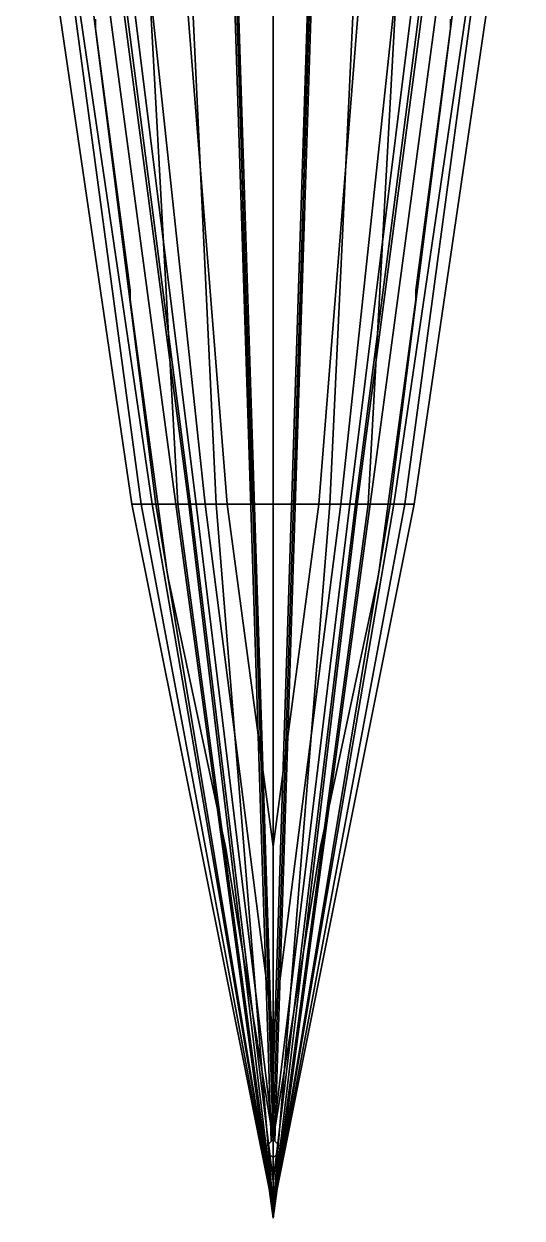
# Model space of a CAD drawing. Header units: millimetres. Extents: x -2.4 to 2.4, y -20 to 53.1.
# Drawn here: x -1.36 to 1.36, y -19.98 to -13.46 of the extents above; entities that cross this region are included whole.
import ezdxf

# ---------------------------------------------------------------- set-up
doc = ezdxf.new("R2010")
doc.units = ezdxf.units.MM
for name, color, linetype in [('patch', 3, 'Continuous'), ('railings', 6, 'Continuous'), ('superstructure', 3, 'Continuous')]:
    doc.layers.add(name, color=color, linetype=linetype)

msp = doc.modelspace()

# ---------------------------------------------------------------- linework, layer by layer
for points in [[(-1.26, -12.06, 1.77), (-1.36, -12.06, 1.67), (-0.77, -16.08, 1.79), (-0.72, -16.08, 1.84)], [(-1.36, -12.06, 1.67), (-1.36, -12.06, 1.58), (-0.77, -16.08, 1.74), (-0.77, -16.08, 1.79)], [(-1.36, -12.06, 1.58), (-1.25, -12.06, 1.39), (-0.66, -16.08, 1.51), (-0.77, -16.08, 1.74)], [(-1.15, -12.06, 1.83), (-1.26, -12.06, 1.77), (-0.72, -16.08, 1.84), (-0.64, -16.08, 1.89)], [(-1.25, -12.06, 1.39), (-1.07, -12.06, 0.81), (-0.53, -16.08, 0.81), (-0.66, -16.08, 1.51)], [(-1.07, -12.06, 0.81), (-0.99, -12.06), (-0.46, -16.08), (-0.53, -16.08, 0.81)], [(-0.99, -12.06), (-0.97, -12.06, -0.27), (-0.45, -16.08, -0.27), (-0.46, -16.08)], [(-0.97, -12.06, -0.27), (-0.92, -12.06, -0.49), (-0.42, -16.08, -0.49), (-0.45, -16.08, -0.27)], [(-0.92, -12.06, -0.49), (-0.8, -12.06, -0.71), (-0.37, -16.08, -0.71), (-0.42, -16.08, -0.49)], [(-0.8, -12.06, -0.71), (-0.57, -12.06, -0.9), (-0.25, -16.08, -0.9), (-0.37, -16.08, -0.71)], [(-0.57, -12.06, -0.9), (-0.23, -12.06, -0.99), (-0.12, -16.08, -0.99), (-0.25, -16.08, -0.9)], [(-0.23, -12.06, -0.99), (0, -12.06, -0.99), (0, -16.08, -0.99), (-0.12, -16.08, -0.99)], [(0.12, -16.08, -0.99), (0, -16.08, -0.99), (0, -12.06, -0.99), (0.23, -12.06, -0.99)], [(0.25, -16.08, -0.9), (0.12, -16.08, -0.99), (0.23, -12.06, -0.99), (0.57, -12.06, -0.9)], [(0.37, -16.08, -0.71), (0.25, -16.08, -0.9), (0.57, -12.06, -0.9), (0.8, -12.06, -0.71)], [(0.42, -16.08, -0.49), (0.37, -16.08, -0.71), (0.8, -12.06, -0.71), (0.92, -12.06, -0.49)], [(0.45, -16.08, -0.27), (0.42, -16.08, -0.49), (0.92, -12.06, -0.49), (0.97, -12.06, -0.27)], [(0.46, -16.08), (0.45, -16.08, -0.27), (0.97, -12.06, -0.27), (0.99, -12.06)], [(0.53, -16.08, 0.81), (0.46, -16.08), (0.99, -12.06), (1.07, -12.06, 0.81)], [(0.66, -16.08, 1.51), (0.53, -16.08, 0.81), (1.07, -12.06, 0.81), (1.25, -12.06, 1.39)], [(0.64, -16.08, 1.89), (0.72, -16.08, 1.84), (1.26, -12.06, 1.77), (1.15, -12.06, 1.83)], [(0.77, -16.08, 1.74), (0.66, -16.08, 1.51), (1.25, -12.06, 1.39), (1.36, -12.06, 1.58)], [(0.72, -16.08, 1.84), (0.77, -16.08, 1.79), (1.36, -12.06, 1.67), (1.26, -12.06, 1.77)], [(0.77, -16.08, 1.79), (0.77, -16.08, 1.74), (1.36, -12.06, 1.58), (1.36, -12.06, 1.67)], [(-0.77, -16.08, 1.74), (-0.66, -16.08, 1.51), (0, -19.93, 1.51), (0, -19.93, 1.74)], [(-0.77, -16.08, 1.79), (-0.77, -16.08, 1.74), (0, -19.93, 1.74), (0, -19.93, 1.79)], [(-0.72, -16.08, 1.84), (-0.77, -16.08, 1.79), (0, -19.93, 1.79), (0, -19.93, 1.84)], [(-0.66, -16.08, 1.51), (-0.53, -16.08, 0.81), (0, -19.98, 0.81), (0, -19.93, 1.51)], [(-0.53, -16.08, 0.81), (-0.46, -16.08), (0, -19.91), (0, -19.98, 0.81)], [(-0.46, -16.08), (-0.45, -16.08, -0.27), (0, -19.78, -0.27), (0, -19.91)], [(-0.45, -16.08, -0.27), (-0.42, -16.08, -0.49), (0, -19.53, -0.49), (0, -19.78, -0.27)], [(-0.42, -16.08, -0.49), (-0.37, -16.08, -0.71), (0, -18.97, -0.71), (0, -19.53, -0.49)], [(-0.37, -16.08, -0.71), (-0.25, -16.08, -0.9), (0, -17.95, -0.85), (0, -18.97, -0.71)], [(-0.25, -16.08, -0.9), (-0.12, -16.08, -0.99), (0, -16.08, -0.99), (0, -17.95, -0.85)], [(-0.12, -16.08, -0.99), (0, -16.08, -0.99), (0, -16.08, -0.99)], [(0, -19.53, -0.49), (0, -18.97, -0.71), (0.37, -16.08, -0.71), (0.42, -16.08, -0.49)], [(0, -17.95, -0.85), (0, -16.08, -0.99), (0.12, -16.08, -0.99), (0.25, -16.08, -0.9)], [(0, -16.08, -0.99), (0, -16.08, -0.99), (0, -16.08, -0.99), (0.12, -16.08, -0.99)], [(0, -18.97, -0.71), (0, -17.95, -0.85), (0.25, -16.08, -0.9), (0.37, -16.08, -0.71)], [(0, -19.93, 1.84), (0, -19.93, 1.79), (0.77, -16.08, 1.79), (0.72, -16.08, 1.84)], [(0, -19.93, 1.79), (0, -19.93, 1.74), (0.77, -16.08, 1.74), (0.77, -16.08, 1.79)], [(0, -19.93, 1.74), (0, -19.93, 1.51), (0.66, -16.08, 1.51), (0.77, -16.08, 1.74)], [(0, -19.78, -0.27), (0, -19.53, -0.49), (0.42, -16.08, -0.49), (0.45, -16.08, -0.27)], [(0, -19.91), (0, -19.78, -0.27), (0.45, -16.08, -0.27), (0.46, -16.08)], [(0, -19.98, 0.81), (0, -19.91), (0.46, -16.08), (0.53, -16.08, 0.81)], [(0, -19.93, 1.51), (0, -19.98, 0.81), (0.53, -16.08, 0.81), (0.66, -16.08, 1.51)]]:
    msp.add_3dface(points)
at = {"color": 2}
for points in [[(-0.74, -12.06, 1.89), (-1.15, -12.06, 1.83), (-0.64, -16.08, 1.89), (-0.52, -16.08, 1.93)], [(-0.5, -12.06, 1.92), (-0.74, -12.06, 1.89), (-0.52, -16.08, 1.93), (-0.31, -16.08, 1.96)], [(0, -12.06, 1.92), (-0.5, -12.06, 1.92), (-0.31, -16.08, 1.96), (0, -16.08, 1.96)], [(0, -16.08, 1.96), (0.31, -16.08, 1.96), (0.5, -12.06, 1.92), (0, -12.06, 1.92)], [(0.31, -16.08, 1.96), (0.52, -16.08, 1.93), (0.74, -12.06, 1.89), (0.5, -12.06, 1.92)], [(0.52, -16.08, 1.93), (0.64, -16.08, 1.89), (1.15, -12.06, 1.83), (0.74, -12.06, 1.89)]]:
    msp.add_3dface(points, dxfattribs=at)
at = {"layer": 'patch'}
for points in [[(-0.64, -16.08, 1.89), (-0.72, -16.08, 1.84), (0, -19.93, 1.84)], [(0, -19.93, 1.84), (0, -19.93, 1.84), (0.72, -16.08, 1.84), (0.64, -16.08, 1.89)]]:
    msp.add_3dface(points, dxfattribs=at)
at = {"layer": 'patch', "color": 2}
for points in [[(-0.52, -16.08, 1.93), (-0.64, -16.08, 1.89), (0, -19.93, 1.84), (0, -19.93, 2.09)], [(-0.31, -16.08, 1.96), (-0.52, -16.08, 1.93), (0, -19.93, 2.09)], [(0, -16.08, 1.96), (-0.31, -16.08, 1.96), (0, -19.93, 2.09)], [(0, -19.93, 2.09), (0, -19.93, 1.84), (0.64, -16.08, 1.89), (0.52, -16.08, 1.93)], [(0, -19.93, 2.09), (0, -19.93, 2.09), (0.52, -16.08, 1.93), (0.31, -16.08, 1.96)], [(0, -19.93, 2.09), (0, -19.93, 2.09), (0.31, -16.08, 1.96), (0, -16.08, 1.96)]]:
    msp.add_3dface(points, dxfattribs=at)
at = {"layer": 'railings'}
for points in [[(-0.97, -13.43, 2.66), (-0.97, -13.43, 1.85), (-0.97, -13.48, 1.85), (-0.97, -13.48, 2.66)], [(-0.97, -13.48, 2.66), (-0.97, -13.48, 1.85), (-0.97, -13.43, 1.85), (-0.97, -13.43, 2.66)], [(0.97, -13.43, 2.66), (0.97, -13.43, 1.85), (0.97, -13.48, 1.85), (0.97, -13.48, 2.66)], [(0.97, -13.48, 2.66), (0.97, -13.48, 1.85), (0.97, -13.43, 1.85), (0.97, -13.43, 2.66)], [(-0.97, -13.48, 2.66), (-0.78, -14.91, 2.68), (-0.78, -14.91, 2.63), (-0.97, -13.48, 2.61)], [(-0.97, -13.48, 2.61), (-0.78, -14.91, 2.63), (-0.78, -14.91, 2.68), (-0.97, -13.48, 2.66)], [(-0.97, -13.48, 2.31), (-0.78, -14.91, 2.33), (-0.78, -14.91, 2.38), (-0.97, -13.48, 2.36)], [(-0.97, -13.48, 2.36), (-0.78, -14.91, 2.38), (-0.78, -14.91, 2.33), (-0.97, -13.48, 2.31)], [(0.97, -13.48, 2.36), (0.78, -14.91, 2.38), (0.78, -14.91, 2.33), (0.97, -13.48, 2.31)], [(0.97, -13.48, 2.31), (0.78, -14.91, 2.33), (0.78, -14.91, 2.38), (0.97, -13.48, 2.36)], [(0.97, -13.48, 2.61), (0.78, -14.91, 2.63), (0.78, -14.91, 2.68), (0.97, -13.48, 2.66)], [(0.97, -13.48, 2.66), (0.78, -14.91, 2.68), (0.78, -14.91, 2.63), (0.97, -13.48, 2.61)], [(-0.78, -14.91, 2.68), (-0.78, -14.91, 1.87), (-0.78, -14.96, 1.87), (-0.78, -14.96, 2.68)], [(-0.78, -14.96, 2.68), (-0.78, -14.96, 1.87), (-0.78, -14.91, 1.87), (-0.78, -14.91, 2.68)], [(0.78, -14.91, 2.68), (0.78, -14.91, 1.87), (0.78, -14.96, 1.87), (0.78, -14.96, 2.68)], [(0.78, -14.96, 2.68), (0.78, -14.96, 1.87), (0.78, -14.91, 1.87), (0.78, -14.91, 2.68)], [(-0.78, -14.96, 2.68), (-0.58, -16.44, 2.7), (-0.58, -16.44, 2.65), (-0.78, -14.96, 2.63)], [(-0.78, -14.96, 2.63), (-0.58, -16.44, 2.65), (-0.58, -16.44, 2.7), (-0.78, -14.96, 2.68)], [(-0.78, -14.96, 2.38), (-0.58, -16.44, 2.4), (-0.58, -16.44, 2.35), (-0.78, -14.96, 2.33)], [(-0.78, -14.96, 2.33), (-0.58, -16.44, 2.35), (-0.58, -16.44, 2.4), (-0.78, -14.96, 2.38)], [(0.78, -14.96, 2.33), (0.58, -16.44, 2.35), (0.58, -16.44, 2.4), (0.78, -14.96, 2.38)], [(0.78, -14.96, 2.38), (0.58, -16.44, 2.4), (0.58, -16.44, 2.35), (0.78, -14.96, 2.33)], [(0.78, -14.96, 2.68), (0.58, -16.44, 2.7), (0.58, -16.44, 2.65), (0.78, -14.96, 2.63)], [(0.78, -14.96, 2.63), (0.58, -16.44, 2.65), (0.58, -16.44, 2.7), (0.78, -14.96, 2.68)], [(-0.58, -16.44, 2.7), (-0.58, -16.44, 1.89), (-0.57, -16.49, 1.89), (-0.57, -16.49, 2.7)], [(-0.57, -16.49, 2.7), (-0.57, -16.49, 1.89), (-0.58, -16.44, 1.89), (-0.58, -16.44, 2.7)], [(0.58, -16.44, 2.7), (0.58, -16.44, 1.89), (0.57, -16.49, 1.89), (0.57, -16.49, 2.7)], [(0.57, -16.49, 2.7), (0.57, -16.49, 1.89), (0.58, -16.44, 1.89), (0.58, -16.44, 2.7)], [(-0.57, -16.49, 2.7), (-0.27, -17.9, 2.72), (-0.27, -17.9, 2.67), (-0.57, -16.49, 2.65)], [(-0.57, -16.49, 2.65), (-0.27, -17.9, 2.67), (-0.27, -17.9, 2.72), (-0.57, -16.49, 2.7)], [(-0.57, -16.49, 2.4), (-0.27, -17.9, 2.42), (-0.27, -17.9, 2.37), (-0.57, -16.49, 2.35)], [(-0.57, -16.49, 2.35), (-0.27, -17.9, 2.37), (-0.27, -17.9, 2.42), (-0.57, -16.49, 2.4)], [(0.57, -16.49, 2.35), (0.27, -17.9, 2.37), (0.27, -17.9, 2.42), (0.57, -16.49, 2.4)], [(0.57, -16.49, 2.4), (0.27, -17.9, 2.42), (0.27, -17.9, 2.37), (0.57, -16.49, 2.35)], [(0.57, -16.49, 2.7), (0.27, -17.9, 2.72), (0.27, -17.9, 2.67), (0.57, -16.49, 2.65)], [(0.57, -16.49, 2.65), (0.27, -17.9, 2.67), (0.27, -17.9, 2.72), (0.57, -16.49, 2.7)], [(-0.27, -17.9, 2.72), (-0.27, -17.9, 1.91), (-0.26, -17.95, 1.91), (-0.26, -17.95, 2.72)], [(-0.26, -17.95, 2.72), (-0.26, -17.95, 1.91), (-0.27, -17.9, 1.91), (-0.27, -17.9, 2.72)], [(0.26, -17.95, 2.72), (0.26, -17.95, 1.91), (0.27, -17.9, 1.91), (0.27, -17.9, 2.72)], [(0.27, -17.9, 2.72), (0.27, -17.9, 1.91), (0.26, -17.95, 1.91), (0.26, -17.95, 2.72)], [(-0.26, -17.95, 2.67), (0, -19.55, 2.08), (0, -19.55, 2.12), (-0.26, -17.95, 2.72)], [(-0.26, -17.95, 2.72), (0, -19.55, 2.12), (0, -19.55, 2.08), (-0.26, -17.95, 2.67)], [(-0.26, -17.95, 2.42), (0, -19.55, 2.12), (0, -19.55, 2.08), (-0.26, -17.95, 2.37)], [(-0.26, -17.95, 2.37), (0, -19.55, 2.08), (0, -19.55, 2.12), (-0.26, -17.95, 2.42)], [(0.26, -17.95, 2.72), (0, -19.55, 2.12), (0, -19.55, 2.08), (0.26, -17.95, 2.67)], [(0.26, -17.95, 2.67), (0, -19.55, 2.08), (0, -19.55, 2.12), (0.26, -17.95, 2.72)], [(0.26, -17.95, 2.42), (0, -19.55, 2.12), (0, -19.55, 2.08), (0.26, -17.95, 2.37)], [(0.26, -17.95, 2.37), (0, -19.55, 2.08), (0, -19.55, 2.12), (0.26, -17.95, 2.42)]]:
    msp.add_3dface(points, dxfattribs=at)
at = {"layer": 'superstructure'}
for points in [[(-0.59, -1.14, 7.41), (-0.6, -1.15, 7.4), (-0.01, -19.56, 4.4), (0, -19.55, 4.4116)], [(-0.6, -1.15, 7.4), (-0.59, -1.14, 7.39), (0, -19.55, 4.3916), (-0.01, -19.56, 4.4)], [(-0.58, -1.15, 7.4), (-0.59, -1.14, 7.41), (0, -19.55, 4.4116), (0.01, -19.56, 4.4)], [(-0.59, -1.14, 7.39), (-0.58, -1.15, 7.4), (0.01, -19.56, 4.4), (0, -19.55, 4.3916)], [(0.59, -1.14, 7.41), (0.58, -1.15, 7.4), (-0.01, -19.56, 4.4), (0, -19.55, 4.4116)], [(0.58, -1.15, 7.4), (0.59, -1.14, 7.39), (0, -19.55, 4.3916), (-0.01, -19.56, 4.4)], [(0.6, -1.15, 7.4), (0.59, -1.14, 7.41), (0, -19.55, 4.4116), (0.01, -19.56, 4.4)], [(0.59, -1.14, 7.39), (0.6, -1.15, 7.4), (0.01, -19.56, 4.4), (0, -19.55, 4.3916)], [(0, -19.55, 2.0772), (-0.05, -19.6, 2.03), (-0.05, -19.6, 4.44), (0, -19.55, 4.44)], [(0, -19.55, 4.44), (-0.05, -19.6, 4.44), (0, -19.65, 4.44), (0.05, -19.6, 4.44)], [(0.05, -19.6, 2.03), (0, -19.55, 2.0772), (0, -19.55, 4.44), (0.05, -19.6, 4.44)], [(-0.05, -19.6, 2.03), (0, -19.65, 2.0805), (0, -19.65, 4.44), (-0.05, -19.6, 4.44)], [(0, -19.65, 2.0805), (0.05, -19.6, 2.03), (0.05, -19.6, 4.44), (0, -19.65, 4.44)]]:
    msp.add_3dface(points, dxfattribs=at)

doc.saveas('drawing.dxf')
